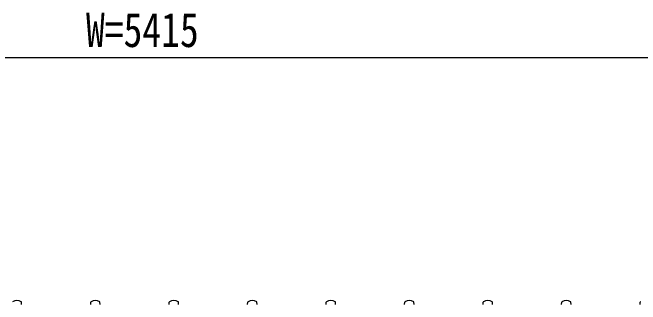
# Model space of a CAD drawing. Units: millimetres, scale not verified. Extents: x -16820 to 16820, y -11880 to 11880.
# Drawn here: x -1109 to 491, y -6900 to -6155 of the extents above; entities that cross this region are included whole.
import ezdxf
from ezdxf.enums import TextEntityAlignment as Align

# ---------------------------------------------------------------- set-up
doc = ezdxf.new("R2010")
doc.units = ezdxf.units.MM
doc.header["$LTSCALE"] = 50
doc.layers.add('0-3_YKK_13', color=4, linetype='Continuous')
doc.layers.add('0-5_YKK_D', color=6, linetype='Continuous')
doc.styles.add('ＭＳ ゴシック', font='')
doc.styles.get('ＭＳ ゴシック').set_extended_font_data('MS Gothic')

msp = doc.modelspace()

# ---------------------------------------------------------------- linework, layer by layer
at = {"layer": '0-3_YKK_13'}
for p, q in [((-1085.42, -6899.68), (-1085.8, -6893.56)), ((-909.42, -6899.68), (-909.05, -6893.56)), ((-885.42, -6899.68), (-885.8, -6893.56)), ((-709.42, -6899.68), (-709.05, -6893.56)), ((-685.42, -6899.68), (-685.8, -6893.56)), ((-509.42, -6899.68), (-509.05, -6893.56)), ((-485.42, -6899.68), (-485.8, -6893.56)), ((-309.42, -6899.68), (-309.05, -6893.56)), ((-285.42, -6899.68), (-285.8, -6893.56)), ((-109.42, -6899.68), (-109.05, -6893.56)), ((-85.42, -6899.68), (-85.8, -6893.56)), ((90.58, -6899.68), (90.95, -6893.56)), ((114.58, -6899.68), (114.2, -6893.56)), ((290.58, -6899.68), (290.95, -6893.56)), ((314.58, -6899.68), (314.2, -6893.56)), ((490.58, -6899.68), (490.95, -6893.56))]:
    msp.add_line(p, q, dxfattribs=at)
for centre, radius, start, end in [((-1097.42, -6913.89), 23.89, 62.3399, 117.6601), ((-1086.8, -6893.62), 1, 3.5, 62.3399), ((-908.05, -6893.62), 1, 117.6601, 176.5), ((-897.42, -6913.89), 23.89, 62.3399, 117.6601), ((-886.8, -6893.62), 1, 3.5, 62.3399), ((-708.05, -6893.62), 1, 117.6601, 176.5), ((-697.42, -6913.89), 23.89, 62.3399, 117.6601), ((-686.8, -6893.62), 1, 3.5, 62.3399), ((-508.05, -6893.62), 1, 117.6601, 176.5), ((-497.42, -6913.89), 23.89, 62.3399, 117.6601), ((-486.8, -6893.62), 1, 3.5, 62.3399), ((-308.05, -6893.62), 1, 117.6601, 176.5), ((-297.42, -6913.89), 23.89, 62.3399, 117.6601), ((-286.8, -6893.62), 1, 3.5, 62.3399), ((-108.05, -6893.62), 1, 117.6601, 176.5), ((-97.42, -6913.89), 23.89, 62.3399, 117.6601), ((-86.8, -6893.62), 1, 3.5, 62.3399), ((91.95, -6893.62), 1, 117.6601, 176.5), ((102.58, -6913.89), 23.89, 62.3399, 117.6601), ((113.2, -6893.62), 1, 3.5, 62.3399), ((291.95, -6893.62), 1, 117.6601, 176.5), ((302.58, -6913.89), 23.89, 62.3399, 117.6601), ((313.2, -6893.62), 1, 3.5, 62.3399), ((491.95, -6893.62), 1, 117.6601, 176.5)]:
    msp.add_arc(centre, radius, start, end, dxfattribs=at)
at = {"layer": '0-5_YKK_D'}
msp.add_line((1910.08, -6270), (-3304.92, -6270), dxfattribs=at)

# ---------------------------------------------------------------- texts
at = {"layer": '0-5_YKK_D', "style": 'ＭＳ ゴシック', "width": 0.8}
msp.add_text('W=5415', height=87.98, dxfattribs=at).set_placement((-921.42, -6269.2), align=Align.BOTTOM_LEFT)

doc.saveas('drawing.dxf')
